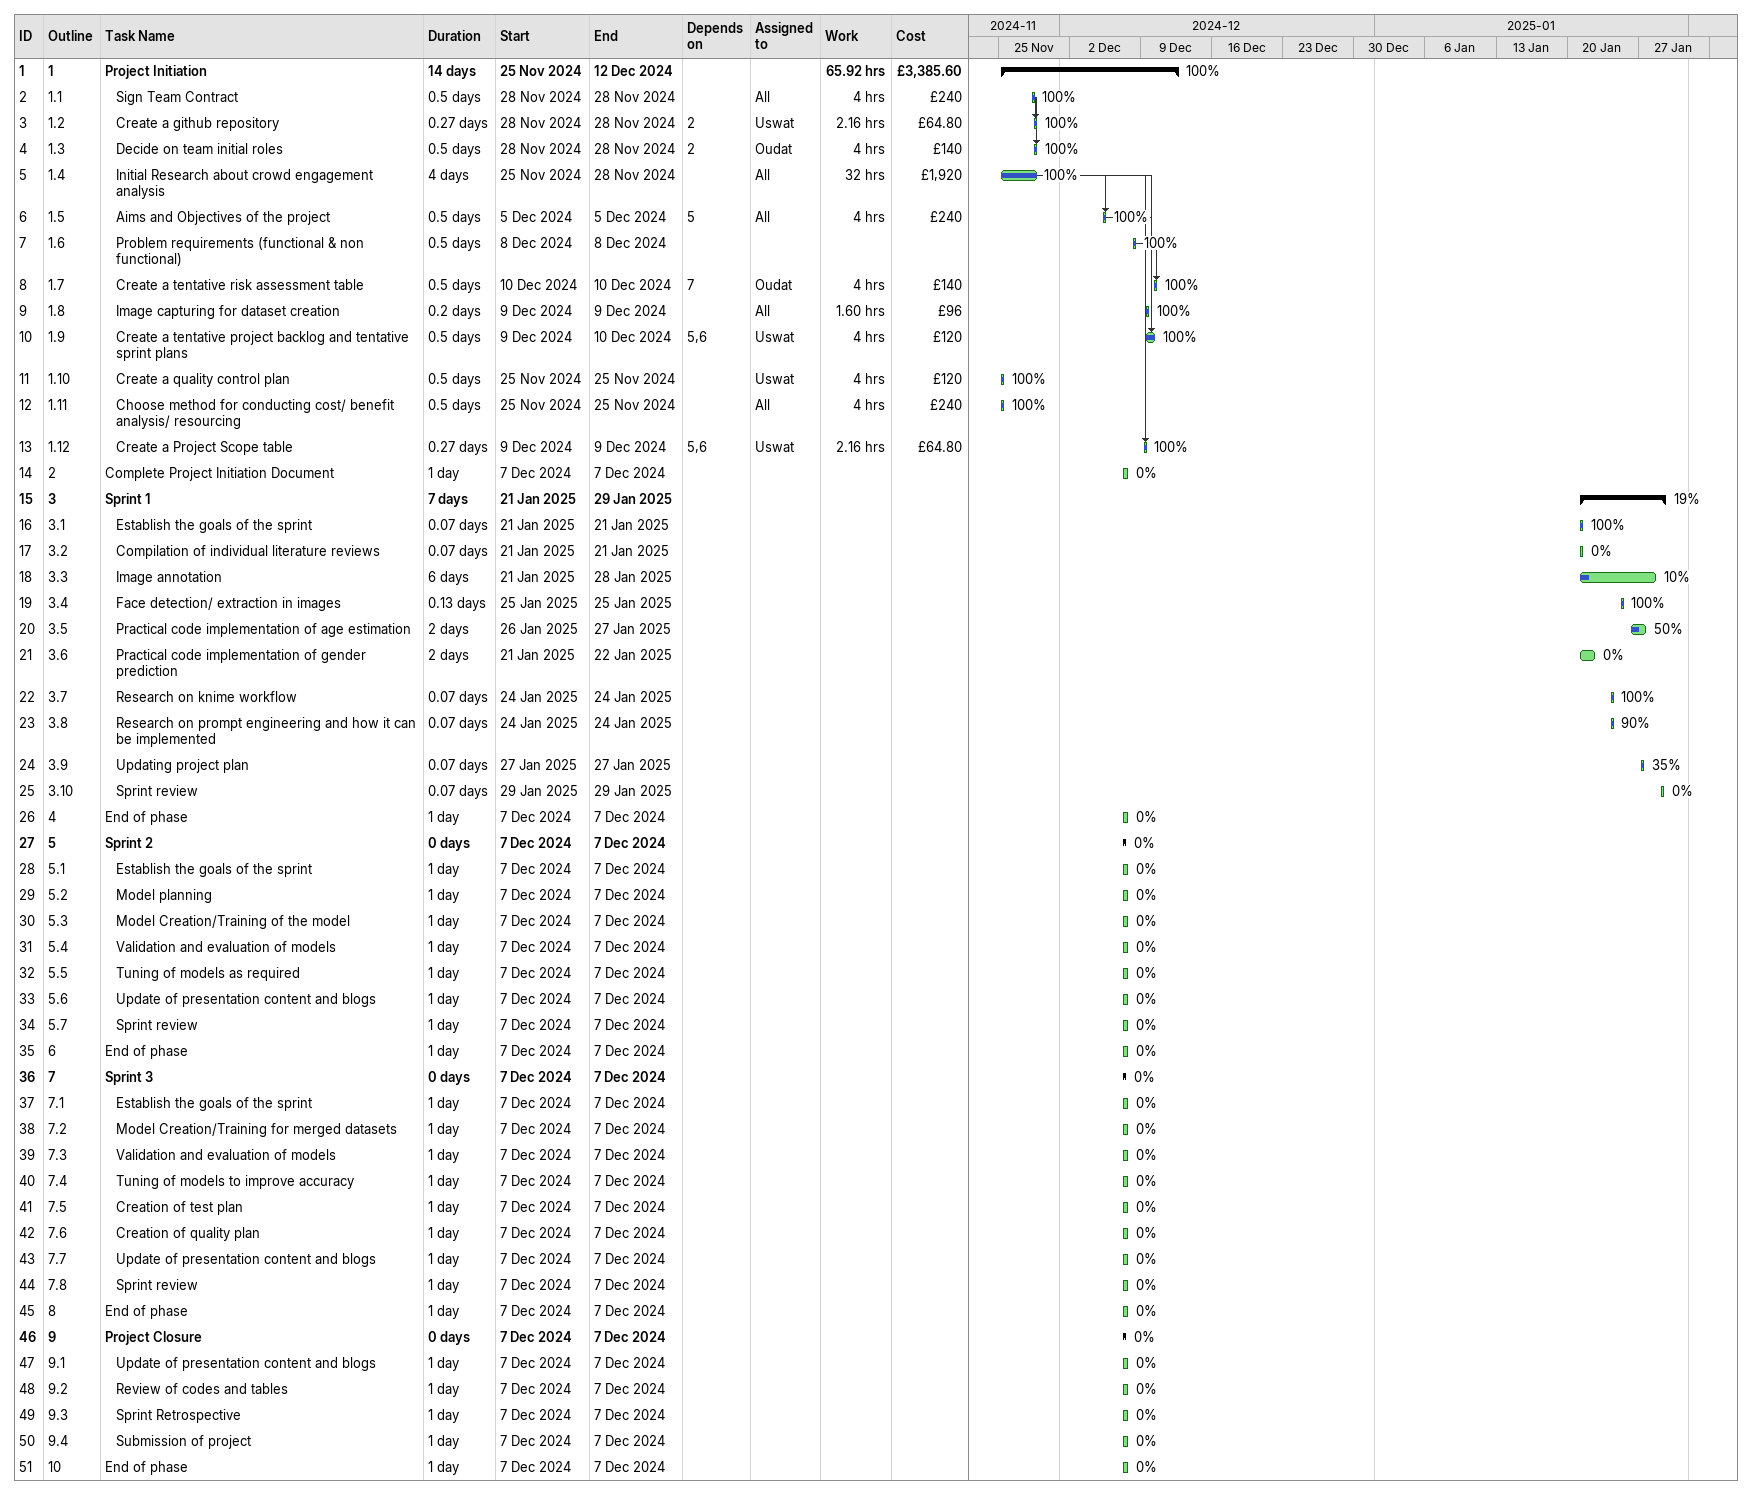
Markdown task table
| ID | WBS | Task | Duration | Start | Finish | Predecessors | Resources | % complete | Work (h) | Cost (£) |
|---|---|---|---|---|---|---|---|---|---|---|
| 1 | 1 | **Project Initiation** | 14d | 2024-11-25 | 2024-12-12 |  |  | 100 | 65.92 | 3385.60 |
| 2 | 1.1 | Sign Team Contract | 0.5d | 2024-11-28 | 2024-11-28 |  | All | 100 | 4 | 240 |
| 3 | 1.2 | Create a github repository | 0.27d | 2024-11-28 | 2024-11-28 | 2 | Uswat | 100 | 2.16 | 64.80 |
| 4 | 1.3 | Decide on team initial roles | 0.5d | 2024-11-28 | 2024-11-28 | 2 | Oudat | 100 | 4 | 140 |
| 5 | 1.4 | Initial Research about crowd engagement analysis | 4d | 2024-11-25 | 2024-11-28 |  | All | 100 | 32 | 1920 |
| 6 | 1.5 | Aims and Objectives of the project | 0.5d | 2024-12-05 | 2024-12-05 | 5 | All | 100 | 4 | 240 |
| 7 | 1.6 | Problem requirements (functional & non functional) | 0.5d | 2024-12-08 | 2024-12-08 |  |  | 100 |  |  |
| 8 | 1.7 | Create a tentative risk assessment table | 0.5d | 2024-12-10 | 2024-12-10 | 7 | Oudat | 100 | 4 | 140 |
| 9 | 1.8 | Image capturing for dataset creation | 0.2d | 2024-12-09 | 2024-12-09 |  | All | 100 | 1.60 | 96 |
| 10 | 1.9 | Create a tentative project backlog and tentative sprint plans | 0.5d | 2024-12-09 | 2024-12-10 | 5, 6 | Uswat | 100 | 4 | 120 |
| 11 | 1.10 | Create a quality control plan | 0.5d | 2024-11-25 | 2024-11-25 |  | Uswat | 100 | 4 | 120 |
| 12 | 1.11 | Choose method for conducting cost/ benefit analysis/ resourcing | 0.5d | 2024-11-25 | 2024-11-25 |  | All | 100 | 4 | 240 |
| 13 | 1.12 | Create a Project Scope table | 0.27d | 2024-12-09 | 2024-12-09 | 5, 6 | Uswat | 100 | 2.16 | 64.80 |
| 14 | 2 | Complete Project Initiation Document | 1d | 2024-12-07 | 2024-12-07 |  |  | 0 |  |  |
| 15 | 3 | **Sprint 1** | 7d | 2025-01-21 | 2025-01-29 |  |  | 19 |  |  |
| 16 | 3.1 | Establish the goals of the sprint | 0.07d | 2025-01-21 | 2025-01-21 |  |  | 100 |  |  |
| 17 | 3.2 | Compilation of individual literature reviews | 0.07d | 2025-01-21 | 2025-01-21 |  |  | 0 |  |  |
| 18 | 3.3 | Image annotation | 6d | 2025-01-21 | 2025-01-28 |  |  | 10 |  |  |
| 19 | 3.4 | Face detection/ extraction in images | 0.13d | 2025-01-25 | 2025-01-25 |  |  | 100 |  |  |
| 20 | 3.5 | Practical code implementation of age estimation | 2d | 2025-01-26 | 2025-01-27 |  |  | 50 |  |  |
| 21 | 3.6 | Practical code implementation of gender prediction | 2d | 2025-01-21 | 2025-01-22 |  |  | 0 |  |  |
| 22 | 3.7 | Research on knime workflow | 0.07d | 2025-01-24 | 2025-01-24 |  |  | 100 |  |  |
| 23 | 3.8 | Research on prompt engineering and how it can be implemented | 0.07d | 2025-01-24 | 2025-01-24 |  |  | 90 |  |  |
| 24 | 3.9 | Updating project plan | 0.07d | 2025-01-27 | 2025-01-27 |  |  | 35 |  |  |
| 25 | 3.10 | Sprint review | 0.07d | 2025-01-29 | 2025-01-29 |  |  | 0 |  |  |
| 26 | 4 | End of phase | 1d | 2024-12-07 | 2024-12-07 |  |  | 0 |  |  |
| 27 | 5 | **Sprint 2** | 0d | 2024-12-07 | 2024-12-07 |  |  | 0 |  |  |
| 28 | 5.1 | Establish the goals of the sprint | 1d | 2024-12-07 | 2024-12-07 |  |  | 0 |  |  |
| 29 | 5.2 | Model planning | 1d | 2024-12-07 | 2024-12-07 |  |  | 0 |  |  |
| 30 | 5.3 | Model Creation/Training of the model | 1d | 2024-12-07 | 2024-12-07 |  |  | 0 |  |  |
| 31 | 5.4 | Validation and evaluation of models | 1d | 2024-12-07 | 2024-12-07 |  |  | 0 |  |  |
| 32 | 5.5 | Tuning of models as required | 1d | 2024-12-07 | 2024-12-07 |  |  | 0 |  |  |
| 33 | 5.6 | Update of presentation content and blogs | 1d | 2024-12-07 | 2024-12-07 |  |  | 0 |  |  |
| 34 | 5.7 | Sprint review | 1d | 2024-12-07 | 2024-12-07 |  |  | 0 |  |  |
| 35 | 6 | End of phase | 1d | 2024-12-07 | 2024-12-07 |  |  | 0 |  |  |
| 36 | 7 | **Sprint 3** | 0d | 2024-12-07 | 2024-12-07 |  |  | 0 |  |  |
| 37 | 7.1 | Establish the goals of the sprint | 1d | 2024-12-07 | 2024-12-07 |  |  | 0 |  |  |
| 38 | 7.2 | Model Creation/Training for merged datasets | 1d | 2024-12-07 | 2024-12-07 |  |  | 0 |  |  |
| 39 | 7.3 | Validation and evaluation of models | 1d | 2024-12-07 | 2024-12-07 |  |  | 0 |  |  |
| 40 | 7.4 | Tuning of models to improve accuracy | 1d | 2024-12-07 | 2024-12-07 |  |  | 0 |  |  |
| 41 | 7.5 | Creation of test plan | 1d | 2024-12-07 | 2024-12-07 |  |  | 0 |  |  |
| 42 | 7.6 | Creation of quality plan | 1d | 2024-12-07 | 2024-12-07 |  |  | 0 |  |  |
| 43 | 7.7 | Update of presentation content and blogs | 1d | 2024-12-07 | 2024-12-07 |  |  | 0 |  |  |
| 44 | 7.8 | Sprint review | 1d | 2024-12-07 | 2024-12-07 |  |  | 0 |  |  |
| 45 | 8 | End of phase | 1d | 2024-12-07 | 2024-12-07 |  |  | 0 |  |  |
| 46 | 9 | **Project Closure** | 0d | 2024-12-07 | 2024-12-07 |  |  | 0 |  |  |
| 47 | 9.1 | Update of presentation content and blogs | 1d | 2024-12-07 | 2024-12-07 |  |  | 0 |  |  |
| 48 | 9.2 | Review of codes and tables | 1d | 2024-12-07 | 2024-12-07 |  |  | 0 |  |  |
| 49 | 9.3 | Sprint Retrospective | 1d | 2024-12-07 | 2024-12-07 |  |  | 0 |  |  |
| 50 | 9.4 | Submission of project | 1d | 2024-12-07 | 2024-12-07 |  |  | 0 |  |  |
| 51 | 10 | End of phase | 1d | 2024-12-07 | 2024-12-07 |  |  | 0 |  |  |
